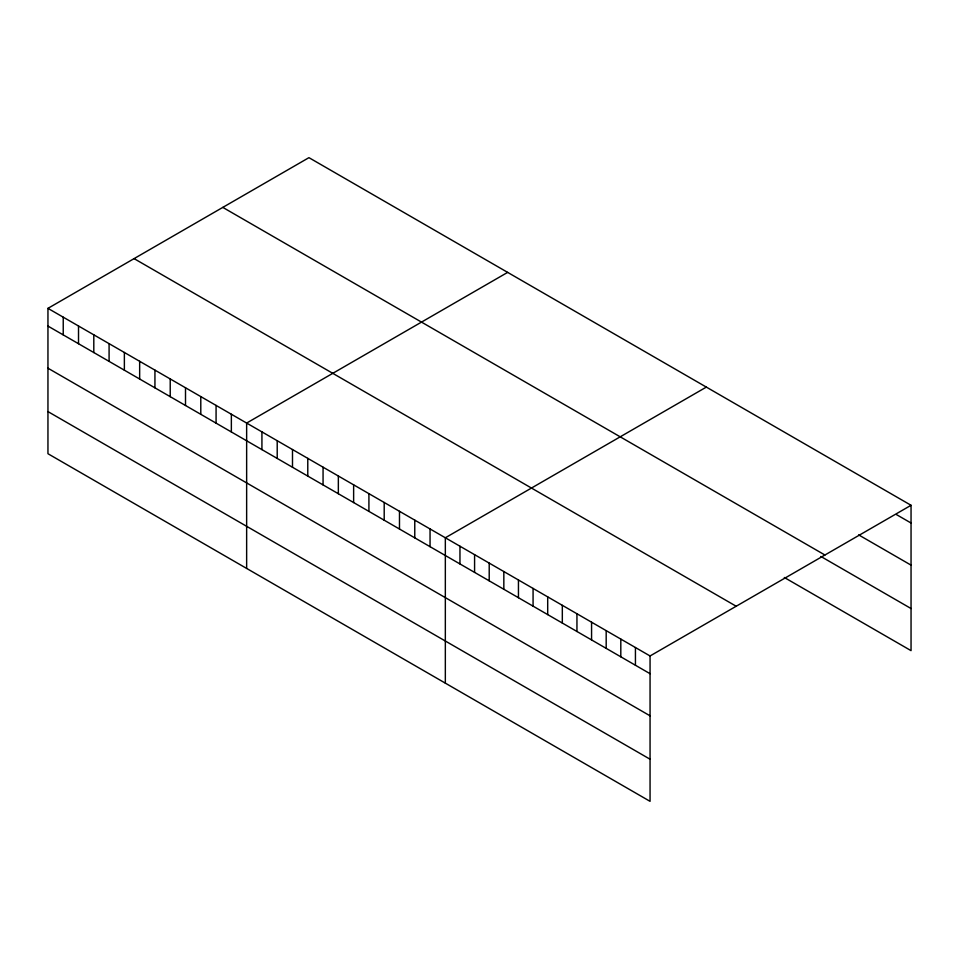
<?xml version="1.0" encoding="UTF-8"?>
<svg xmlns="http://www.w3.org/2000/svg" width="959" height="959" viewBox="0 0 959 959"><rect width="100%" height="100%" fill="white"/><g stroke="black" fill="none" stroke-linecap="round" stroke-linejoin="round"><path stroke-width="1.44" d="M47.95 308.354L650.058 655.968L650.058 801.34L47.95 453.715L47.95 308.354L308.942 157.66L911.05 505.285L911.05 650.646L784.318 577.486M507.635 272.38L246.643 423.063L246.643 568.423M706.339 387.1L445.336 537.783L445.336 683.144M650.058 655.968L911.05 505.285M896.425 514.575L911.05 523.015M858.653 534.882L911.05 565.139M222.812 207.396L824.92 555.009M820.88 556.472L911.05 608.533M134.08 258.618L736.188 606.244M47.95 326.072L650.058 673.697M47.95 368.196L650.058 715.822M47.95 411.591L650.058 759.216M635.433 647.529L635.433 665.258M620.809 639.09L620.809 656.819M606.184 630.65L606.184 648.368M591.571 622.199L591.571 639.929M576.946 613.76L576.946 631.49M562.322 605.321L562.322 623.05M547.697 596.882L547.697 614.599M533.072 588.43L533.072 606.16M518.447 579.991L518.447 597.721M503.835 571.552L503.835 589.282M489.21 563.101L489.21 580.83M474.585 554.662L474.585 572.391M459.96 546.222L459.96 563.952M430.052 528.96L430.052 546.678M414.767 520.126L414.767 537.855M399.483 511.303L399.483 529.032M384.199 502.48L384.199 520.21M368.915 493.657L368.915 511.387M353.631 484.834L353.631 502.564M338.347 476.012L338.347 493.741M323.063 467.189L323.063 484.918M307.779 458.366L307.779 476.084M292.495 449.531L292.495 467.261M277.211 440.708L277.211 458.438M261.927 431.886L261.927 449.615M231.359 414.24L231.359 431.97M216.075 405.417L216.075 423.147M200.791 396.594L200.791 414.324M185.507 387.772L185.507 405.489M170.222 378.949L170.222 396.666M154.938 370.114L154.938 387.844M139.654 361.291L139.654 379.021M124.37 352.468L124.37 370.198M109.086 343.646L109.086 361.375M93.802 334.823L93.802 352.552M78.518 326L78.518 343.73M63.234 317.177L63.234 334.895"/></g></svg>
